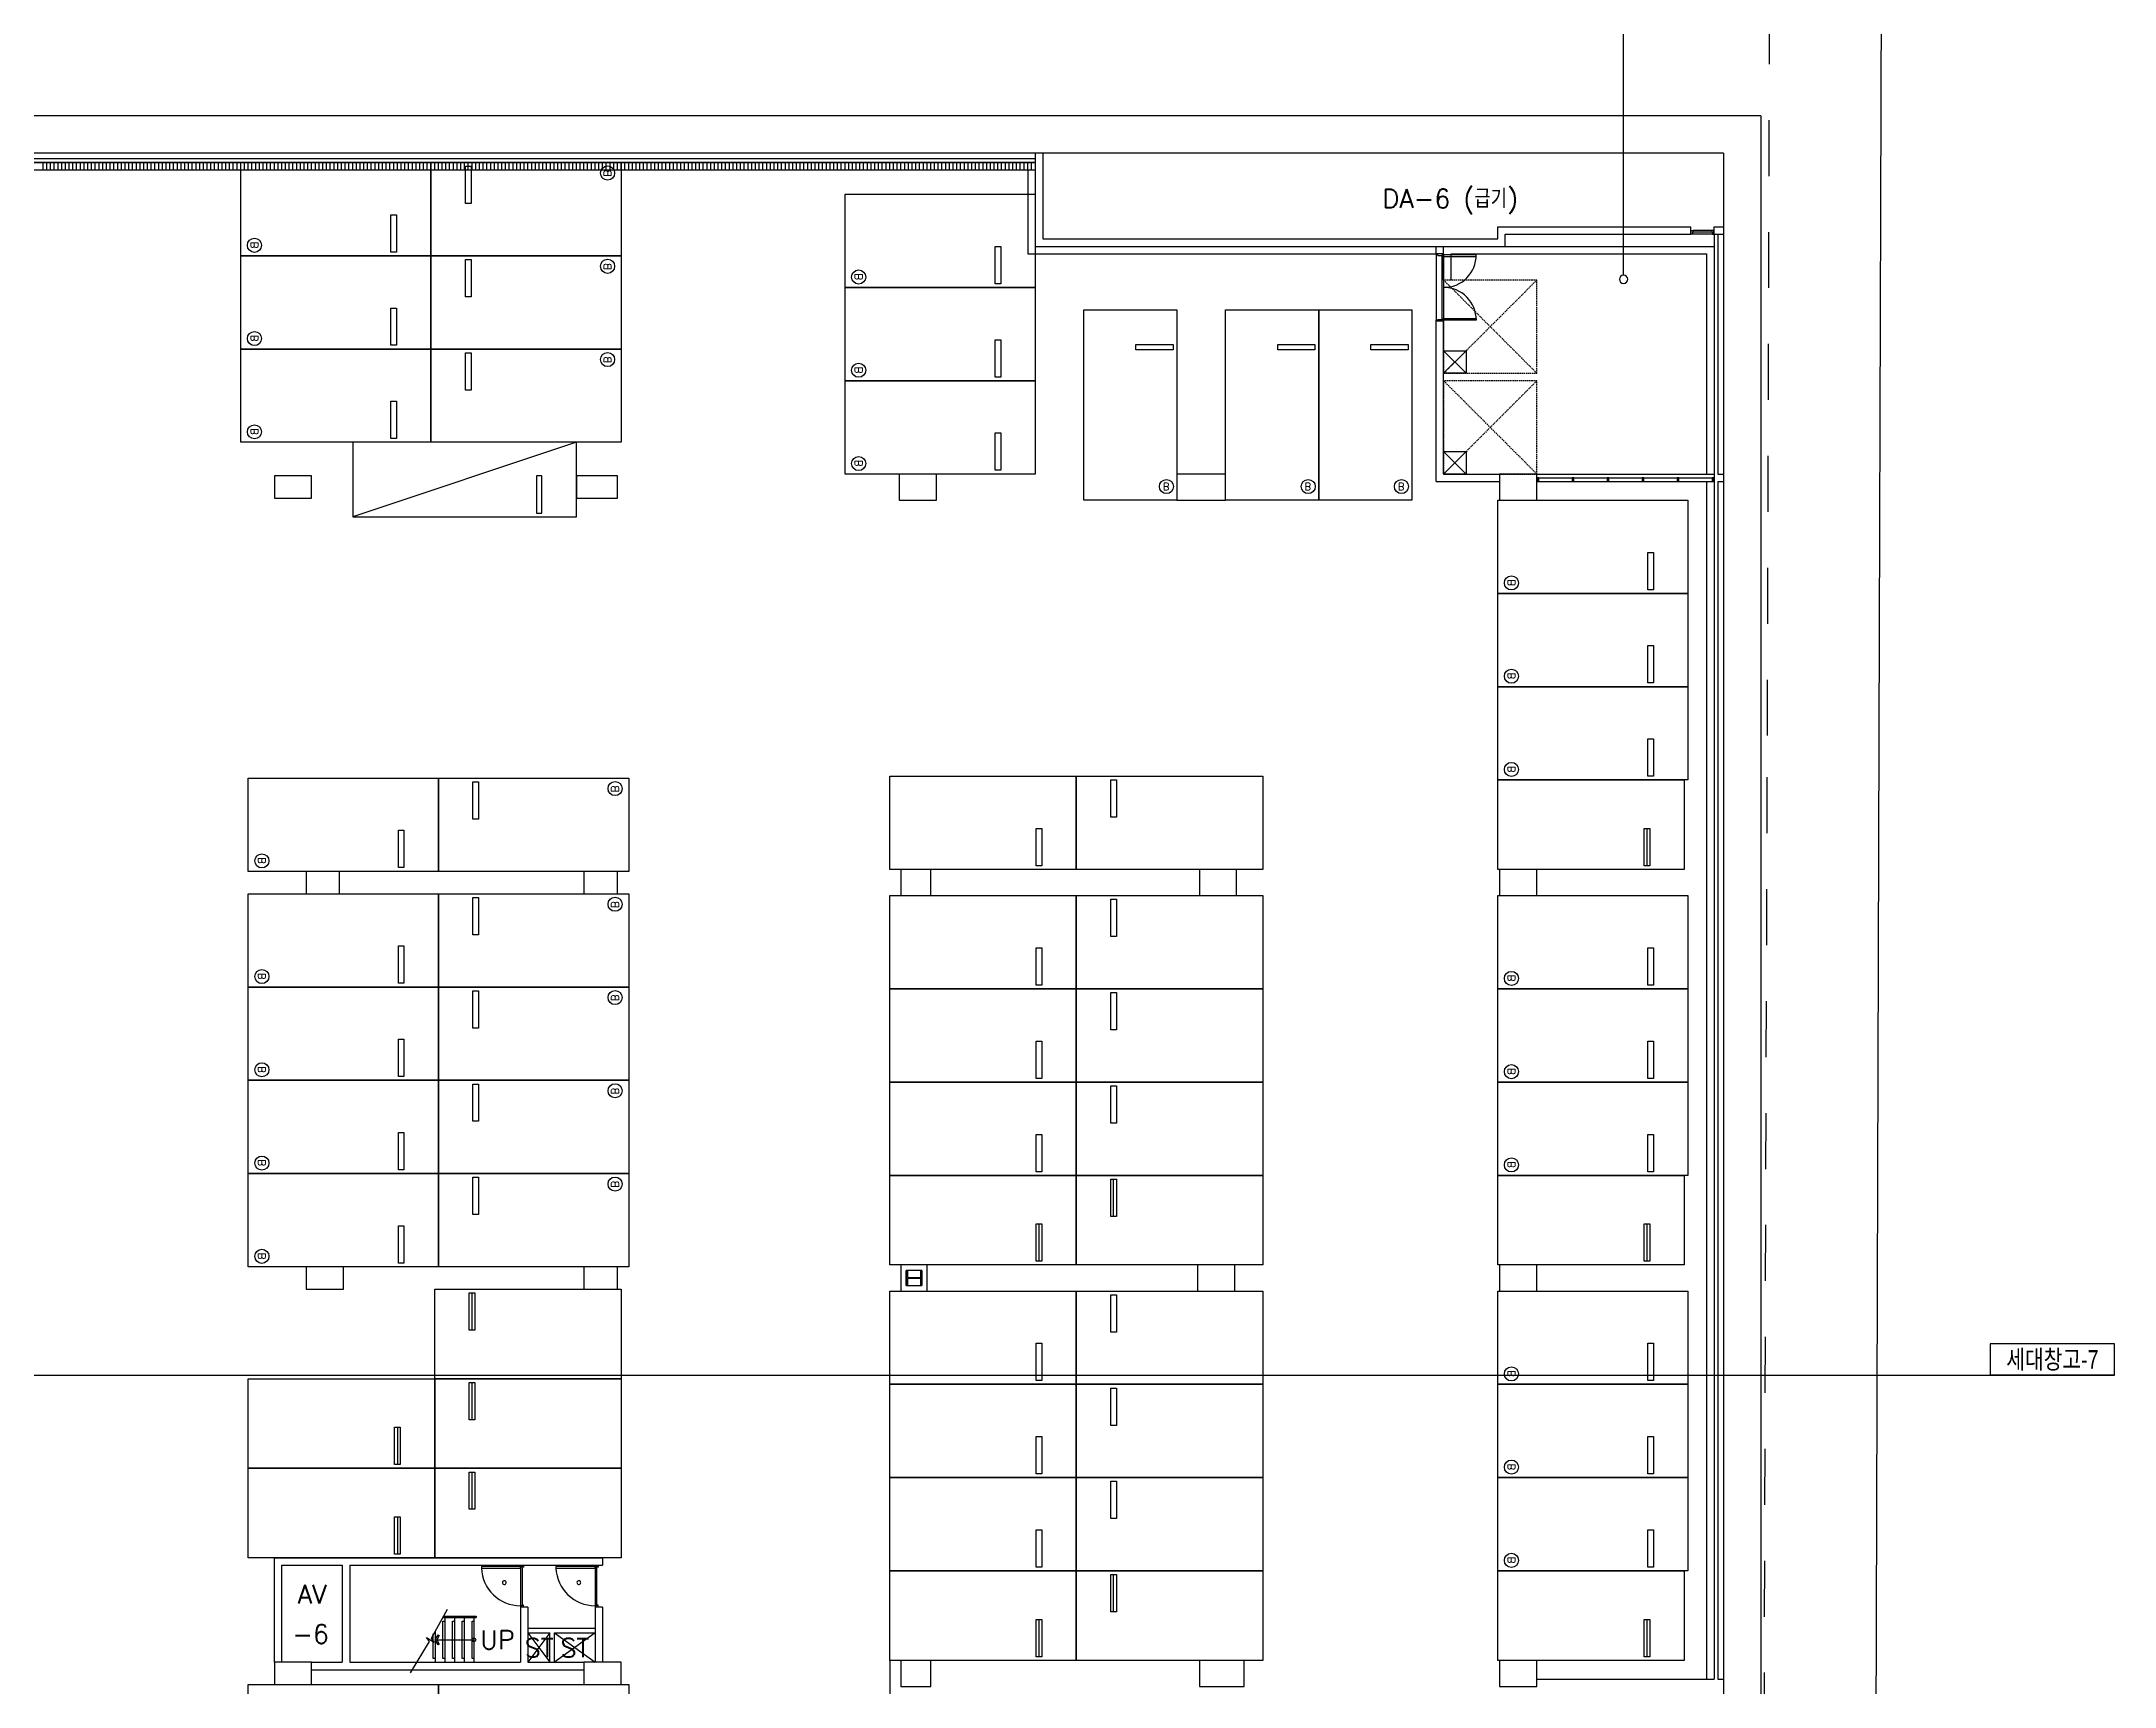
# Model space of a CAD drawing. Header units: millimetres. Extents: x -7614 to 421357, y 87385 to 341757.
# Drawn here: x 365776 to 421357, y 212777 to 256871 of the extents above; entities that cross this region are included whole.
import ezdxf
from ezdxf.enums import TextEntityAlignment as Align

# ---------------------------------------------------------------- set-up
doc = ezdxf.new("R2010")
doc.units = ezdxf.units.MM
doc.header["$LTSCALE"] = 600
doc.header["$MEASUREMENT"] = 0
for name, pattern in [('HD', [2.5, 1.5, -1]), ('HIDDEN', [2, 1, -1]), ('HIDDEN2', [0.188, 0.125, -0.063])]:
    doc.linetypes.add(name, pattern=pattern)
for name, color, linetype in [('e-plan', 9, 'CONTINUOUS'), ('e-room-box', 7, 'CONTINUOUS'), ('e-text', 6, 'CONTINUOUS')]:
    doc.layers.add(name, color=color, linetype=linetype)
doc.styles.add('kiahn', font='romans.shx', dxfattribs={"bigfont": 'cadhs.shx'})
doc.styles.add('돋움', font='Dotum.ttf')

msp = doc.modelspace()

# ---------------------------------------------------------------- linework, layer by layer
at = {"layer": 'e-plan', "linetype": 'HIDDEN', "ltscale": 2.5}
for p, q in [((412048, 238264), (412110, 258277)), ((411749, 142649), (412048, 238264))]:
    msp.add_line(p, q, dxfattribs=at)
at = {"layer": 'e-plan'}
for p, q in [((415048, 238255), (415110, 258277)), ((411870, 254877), (345920, 254877)), ((411870, 254877), (411870, 180477)), ((392420, 253627), (337876, 253627)), ((344620, 253627), (392420, 253627)), ((410870, 253877), (344920, 253877)), ((392420, 253727), (345070, 253727)), ((365820, 253427), (365820, 253627)), ((365920, 253427), (365920, 253627)), ((366020, 253427), (366020, 253627)), ((366120, 253427), (366120, 253627)), ((366220, 253427), (366220, 253627)), ((366320, 253427), (366320, 253627)), ((366420, 253427), (366420, 253627)), ((366520, 253427), (366520, 253627)), ((366620, 253427), (366620, 253627)), ((366720, 253427), (366720, 253627)), ((366820, 253427), (366820, 253627)), ((366920, 253427), (366920, 253627)), ((367020, 253427), (367020, 253627)), ((367120, 253427), (367120, 253627)), ((367220, 253427), (367220, 253627)), ((367320, 253427), (367320, 253627)), ((367420, 253427), (367420, 253627)), ((367520, 253427), (367520, 253627)), ((367620, 253427), (367620, 253627)), ((367720, 253427), (367720, 253627)), ((367820, 253427), (367820, 253627)), ((367920, 253427), (367920, 253627)), ((368020, 253427), (368020, 253627)), ((368120, 253427), (368120, 253627)), ((368220, 253427), (368220, 253627)), ((368320, 253427), (368320, 253627)), ((368420, 253427), (368420, 253627)), ((368520, 253427), (368520, 253627)), ((368620, 253427), (368620, 253627)), ((368720, 253427), (368720, 253627)), ((368820, 253427), (368820, 253627)), ((368920, 253427), (368920, 253627)), ((369020, 253427), (369020, 253627)), ((369120, 253427), (369120, 253627)), ((369220, 253427), (369220, 253627)), ((369320, 253427), (369320, 253627)), ((369420, 253427), (369420, 253627)), ((369520, 253427), (369520, 253627)), ((369620, 253427), (369620, 253627)), ((369720, 253427), (369720, 253627)), ((369820, 253427), (369820, 253627)), ((369920, 253427), (369920, 253627)), ((370020, 253427), (370020, 253627)), ((370120, 253427), (370120, 253627)), ((370220, 253427), (370220, 253627)), ((370320, 253427), (370320, 253627)), ((370420, 253427), (370420, 253627)), ((370520, 253427), (370520, 253627)), ((370620, 253427), (370620, 253627)), ((370720, 253427), (370720, 253627)), ((370820, 253427), (370820, 253627)), ((370920, 253427), (370920, 253627)), ((371020, 253427), (371020, 253627)), ((371120, 253427), (371120, 253627)), ((371120, 251127), (371120, 253627)), ((371120, 253627), (376220, 253627)), ((371220, 253427), (371220, 253627)), ((371320, 253427), (371320, 253627)), ((371420, 253427), (371420, 253627)), ((371520, 253427), (371520, 253627)), ((371620, 253427), (371620, 253627)), ((371720, 253427), (371720, 253627)), ((371820, 253427), (371820, 253627)), ((371920, 253427), (371920, 253627)), ((372020, 253427), (372020, 253627)), ((372120, 253427), (372120, 253627)), ((372220, 253427), (372220, 253627)), ((372320, 253427), (372320, 253627)), ((372420, 253427), (372420, 253627)), ((372520, 253427), (372520, 253627)), ((372620, 253427), (372620, 253627)), ((372720, 253427), (372720, 253627)), ((372820, 253427), (372820, 253627)), ((372920, 253427), (372920, 253627)), ((373020, 253427), (373020, 253627)), ((373120, 253427), (373120, 253627)), ((373220, 253427), (373220, 253627)), ((373320, 253427), (373320, 253627)), ((373420, 253427), (373420, 253627)), ((373520, 253427), (373520, 253627)), ((373620, 253427), (373620, 253627)), ((373720, 253427), (373720, 253627)), ((373820, 253427), (373820, 253627)), ((373920, 253427), (373920, 253627)), ((374020, 253427), (374020, 253627)), ((374120, 253427), (374120, 253627)), ((374220, 253427), (374220, 253627)), ((374320, 253427), (374320, 253627)), ((374420, 253427), (374420, 253627)), ((374520, 253427), (374520, 253627)), ((374620, 253427), (374620, 253627)), ((374720, 253427), (374720, 253627)), ((374820, 253427), (374820, 253627)), ((374920, 253427), (374920, 253627)), ((375020, 253427), (375020, 253627)), ((375120, 253427), (375120, 253627)), ((375220, 253427), (375220, 253627)), ((375320, 253427), (375320, 253627)), ((375420, 253427), (375420, 253627)), ((375520, 253427), (375520, 253627)), ((375620, 253427), (375620, 253627)), ((375720, 253427), (375720, 253627)), ((375820, 253427), (375820, 253627)), ((375920, 253427), (375920, 253627)), ((376020, 253427), (376020, 253627)), ((376120, 253427), (376120, 253627)), ((376220, 253427), (376220, 253627)), ((376220, 253627), (376220, 251127)), ((376220, 251127), (376220, 253627)), ((376220, 253627), (381320, 253627)), ((376320, 253427), (376320, 253627)), ((376420, 253427), (376420, 253627)), ((376520, 253427), (376520, 253627)), ((376620, 253427), (376620, 253627)), ((376720, 253427), (376720, 253627)), ((376820, 253427), (376820, 253627)), ((376920, 253427), (376920, 253627)), ((377020, 253427), (377020, 253627)), ((377120, 253427), (377120, 253627)), ((377145, 253527), (377295, 253527)), ((377145, 252527), (377145, 253527)), ((377220, 253427), (377220, 253627)), ((377295, 253527), (377295, 252527)), ((377320, 253427), (377320, 253627)), ((377420, 253427), (377420, 253627)), ((377520, 253427), (377520, 253627)), ((377620, 253427), (377620, 253627)), ((377720, 253427), (377720, 253627)), ((377820, 253427), (377820, 253627)), ((377920, 253427), (377920, 253627)), ((378020, 253427), (378020, 253627)), ((378120, 253427), (378120, 253627)), ((378220, 253427), (378220, 253627)), ((378320, 253427), (378320, 253627)), ((378420, 253427), (378420, 253627)), ((378520, 253427), (378520, 253627)), ((378620, 253427), (378620, 253627)), ((378720, 253427), (378720, 253627)), ((378820, 253427), (378820, 253627)), ((378920, 253427), (378920, 253627)), ((379020, 253427), (379020, 253627)), ((379120, 253427), (379120, 253627)), ((379220, 253427), (379220, 253627)), ((379320, 253427), (379320, 253627)), ((379420, 253427), (379420, 253627)), ((379520, 253427), (379520, 253627)), ((379620, 253427), (379620, 253627)), ((379720, 253427), (379720, 253627)), ((379820, 253427), (379820, 253627)), ((379920, 253427), (379920, 253627)), ((380020, 253427), (380020, 253627)), ((380120, 253427), (380120, 253627)), ((380220, 253427), (380220, 253627)), ((380320, 253427), (380320, 253627)), ((380420, 253427), (380420, 253627)), ((380520, 253427), (380520, 253627)), ((380620, 253427), (380620, 253627)), ((380720, 253427), (380720, 253627)), ((380820, 253427), (380820, 253627)), ((380920, 253427), (380920, 253627)), ((381020, 253427), (381020, 253627)), ((381120, 253427), (381120, 253627)), ((381220, 253427), (381220, 253627)), ((381320, 253427), (381320, 253627)), ((381320, 253627), (381320, 251127)), ((381420, 253427), (381420, 253627)), ((381520, 253427), (381520, 253627)), ((381620, 253427), (381620, 253627)), ((381720, 253427), (381720, 253627)), ((381820, 253427), (381820, 253627)), ((381920, 253427), (381920, 253627)), ((382020, 253427), (382020, 253627)), ((382120, 253427), (382120, 253627)), ((382220, 253427), (382220, 253627)), ((382320, 253427), (382320, 253627)), ((382420, 253427), (382420, 253627)), ((382520, 253427), (382520, 253627)), ((382620, 253427), (382620, 253627)), ((382720, 253427), (382720, 253627)), ((382820, 253427), (382820, 253627)), ((382920, 253427), (382920, 253627)), ((383020, 253427), (383020, 253627)), ((383120, 253427), (383120, 253627)), ((383220, 253427), (383220, 253627)), ((383320, 253427), (383320, 253627)), ((383420, 253427), (383420, 253627)), ((383520, 253427), (383520, 253627)), ((383620, 253427), (383620, 253627)), ((383720, 253427), (383720, 253627)), ((383820, 253427), (383820, 253627)), ((383920, 253427), (383920, 253627)), ((384020, 253427), (384020, 253627)), ((384120, 253427), (384120, 253627)), ((384220, 253427), (384220, 253627)), ((384320, 253427), (384320, 253627)), ((384420, 253427), (384420, 253627)), ((384520, 253427), (384520, 253627)), ((384620, 253427), (384620, 253627)), ((384720, 253427), (384720, 253627)), ((384820, 253427), (384820, 253627)), ((384920, 253427), (384920, 253627)), ((385020, 253427), (385020, 253627)), ((385120, 253427), (385120, 253627)), ((385220, 253427), (385220, 253627)), ((385320, 253427), (385320, 253627)), ((385420, 253427), (385420, 253627)), ((385520, 253427), (385520, 253627)), ((385620, 253427), (385620, 253627)), ((385720, 253427), (385720, 253627)), ((385820, 253427), (385820, 253627)), ((385920, 253427), (385920, 253627)), ((386020, 253427), (386020, 253627)), ((386120, 253427), (386120, 253627)), ((386220, 253427), (386220, 253627)), ((386320, 253427), (386320, 253627)), ((386420, 253427), (386420, 253627)), ((386520, 253427), (386520, 253627)), ((386620, 253427), (386620, 253627)), ((386720, 253427), (386720, 253627)), ((386820, 253427), (386820, 253627)), ((386920, 253427), (386920, 253627)), ((387020, 253427), (387020, 253627)), ((387120, 253427), (387120, 253627)), ((387220, 253427), (387220, 253627)), ((387320, 253427), (387320, 253627)), ((387420, 253427), (387420, 253627)), ((387520, 253427), (387520, 253627)), ((387620, 253427), (387620, 253627)), ((387720, 253427), (387720, 253627)), ((387820, 253427), (387820, 253627)), ((387920, 253427), (387920, 253627)), ((388020, 253427), (388020, 253627)), ((388120, 253427), (388120, 253627)), ((388220, 253427), (388220, 253627)), ((388320, 253427), (388320, 253627)), ((388420, 253427), (388420, 253627)), ((388520, 253427), (388520, 253627)), ((388620, 253427), (388620, 253627)), ((388720, 253427), (388720, 253627)), ((388820, 253427), (388820, 253627)), ((388920, 253427), (388920, 253627)), ((389020, 253427), (389020, 253627)), ((389120, 253427), (389120, 253627)), ((389220, 253427), (389220, 253627)), ((389320, 253427), (389320, 253627)), ((389420, 253427), (389420, 253627)), ((389520, 253427), (389520, 253627)), ((389620, 253427), (389620, 253627)), ((389720, 253427), (389720, 253627)), ((389820, 253427), (389820, 253627)), ((389920, 253427), (389920, 253627)), ((390020, 253427), (390020, 253627)), ((390120, 253427), (390120, 253627)), ((390220, 253427), (390220, 253627)), ((390320, 253427), (390320, 253627)), ((390420, 253427), (390420, 253627)), ((390520, 253427), (390520, 253627)), ((390620, 253427), (390620, 253627)), ((390720, 253427), (390720, 253627)), ((390820, 253427), (390820, 253627)), ((390920, 253427), (390920, 253627)), ((391020, 253427), (391020, 253627)), ((391120, 253427), (391120, 253627)), ((391220, 253427), (391220, 253627)), ((391320, 253427), (391320, 253627)), ((391420, 253427), (391420, 253627)), ((391520, 253427), (391520, 253627)), ((391620, 253427), (391620, 253627)), ((391720, 253427), (391720, 253627)), ((391820, 253427), (391820, 253627)), ((391920, 253427), (391920, 253627)), ((392020, 253427), (392020, 253627)), ((392120, 253427), (392120, 253627)), ((392220, 253427), (392220, 253627)), ((392320, 253427), (392320, 253627)), ((392420, 253877), (392420, 251377)), ((392420, 253627), (392420, 251377)), ((392620, 253877), (392620, 251577)), ((410870, 253877), (410870, 181477)), ((338024, 253427), (392220, 253427)), ((392220, 253427), (392420, 253427)), ((392220, 253427), (392220, 251177)), ((377295, 252527), (377145, 252527)), ((387320, 250277), (387320, 252777)), ((387320, 252777), (392420, 252777)), ((392420, 252777), (392420, 250277)), ((375145, 251227), (375145, 252227)), ((375145, 252227), (375295, 252227)), ((375295, 252227), (375295, 251227)), ((404820, 251577), (404820, 251907)), ((404820, 251907), (410000, 251907)), ((410000, 251707), (410000, 251907)), ((410010, 251707), (410010, 251807)), ((410010, 251807), (410045, 251807)), ((410045, 251807), (410060, 251807)), ((410560, 251807), (410060, 251807)), ((410060, 251807), (410060, 251757)), ((410575, 251807), (410560, 251807)), ((410560, 251807), (410560, 251757)), ((410610, 251807), (410575, 251807)), ((410610, 251707), (410610, 251807)), ((410620, 251707), (410620, 251907)), ((410620, 251907), (410870, 251907)), ((375295, 251227), (375145, 251227)), ((391345, 250377), (391345, 251377)), ((391345, 251377), (391495, 251377)), ((391495, 251377), (391495, 250377)), ((392420, 251377), (405020, 251377)), ((392420, 251377), (403170, 251377)), ((392620, 251577), (404820, 251577)), ((403170, 251177), (403170, 251377)), ((403370, 251177), (403370, 251377)), ((403370, 251377), (410620, 251377)), ((405020, 251377), (405020, 251707)), ((405020, 251707), (410000, 251707)), ((410045, 251707), (410010, 251707)), ((410060, 251757), (410045, 251757)), ((410045, 251757), (410045, 251707)), ((410575, 251707), (410045, 251707)), ((410560, 251757), (410060, 251757)), ((410560, 251757), (410575, 251757)), ((410575, 251757), (410575, 251707)), ((410575, 251707), (410610, 251707)), ((410620, 251707), (410620, 212977)), ((410620, 251707), (410870, 251707)), ((410620, 251377), (410620, 245277)), ((410720, 251707), (410720, 245277)), ((371120, 248627), (371120, 251127)), ((371120, 251127), (376220, 251127)), ((376220, 251127), (371120, 251127)), ((376220, 251127), (376220, 248627)), ((381320, 251127), (376220, 251127)), ((376220, 248627), (376220, 251127)), ((376220, 251127), (381320, 251127)), ((377145, 251027), (377295, 251027)), ((377145, 250027), (377145, 251027)), ((377295, 251027), (377295, 250027)), ((381320, 251127), (381320, 248627)), ((392220, 251177), (403170, 251177)), ((403370, 251177), (403170, 251177)), ((403170, 251177), (403170, 249377)), ((403170, 251177), (403170, 251152)), ((403370, 251177), (403170, 251177)), ((403170, 251152), (403210, 251152)), ((403210, 251152), (403210, 251132)), ((403210, 251132), (403330, 251132)), ((403330, 251132), (403330, 251152)), ((403330, 251152), (403370, 251152)), ((403330, 249422), (403330, 251132)), ((403370, 250477), (403370, 251177)), ((403370, 251152), (403370, 251177)), ((403370, 251152), (403370, 249402)), ((404245, 251152), (403370, 251152)), ((403370, 251152), (403370, 251112)), ((403370, 251112), (404245, 251112)), ((403570, 250477), (403570, 251177)), ((403570, 251177), (410420, 251177)), ((404245, 251112), (404245, 251152)), ((410420, 251177), (410420, 245277)), ((387320, 247777), (387320, 250277)), ((387320, 250277), (392420, 250277)), ((392420, 250277), (387320, 250277)), ((391495, 250377), (391345, 250377)), ((392420, 250277), (392420, 247777)), ((375145, 248727), (375145, 249727)), ((375145, 249727), (375295, 249727)), ((375295, 249727), (375295, 248727)), ((377295, 250027), (377145, 250027)), ((393720, 249677), (396220, 249677)), ((393720, 244577), (393720, 249677)), ((396220, 249677), (396220, 244577)), ((397520, 249677), (400020, 249677)), ((397520, 244577), (397520, 249677)), ((400020, 249677), (402520, 249677)), ((400020, 244577), (400020, 249677)), ((400020, 249677), (400020, 244577)), ((402520, 249677), (402520, 244577)), ((403170, 249377), (403170, 249402)), ((403170, 249402), (403210, 249402)), ((403170, 245077), (403170, 249377)), ((403370, 249377), (403170, 249377)), ((403370, 249377), (403170, 249377)), ((403210, 249402), (403210, 249422)), ((403210, 249422), (403330, 249422)), ((403330, 249422), (403330, 249402)), ((403330, 249402), (403370, 249402)), ((403370, 249402), (403370, 249442)), ((403370, 249442), (404245, 249442)), ((404245, 249402), (403370, 249402)), ((403370, 249402), (403370, 249377)), ((403370, 245277), (403370, 249377)), ((404245, 249442), (404245, 249402)), ((371120, 246127), (371120, 248627)), ((371120, 248627), (376220, 248627)), ((376220, 248627), (371120, 248627)), ((375295, 248727), (375145, 248727)), ((376220, 248627), (376220, 246127)), ((381320, 248627), (376220, 248627)), ((376220, 246127), (376220, 248627)), ((376220, 248627), (381320, 248627)), ((377145, 248527), (377295, 248527)), ((377145, 247527), (377145, 248527)), ((377295, 248527), (377295, 247527)), ((381320, 248627), (381320, 246127)), ((391345, 247877), (391345, 248877)), ((391345, 248877), (391495, 248877)), ((391495, 248877), (391495, 247877)), ((395120, 248602), (395120, 248752)), ((395120, 248752), (396120, 248752)), ((396120, 248602), (395120, 248602)), ((396120, 248752), (396120, 248602)), ((398920, 248602), (398920, 248752)), ((398920, 248752), (399920, 248752)), ((399920, 248602), (398920, 248602)), ((399920, 248752), (399920, 248602)), ((401420, 248602), (401420, 248752)), ((401420, 248752), (402420, 248752)), ((402420, 248602), (401420, 248602)), ((402420, 248752), (402420, 248602)), ((403970, 247977), (403370, 248577)), ((403970, 248577), (403370, 247977)), ((403370, 247977), (403370, 248577)), ((403370, 248577), (403970, 248577)), ((403970, 248577), (403970, 247977)), ((403970, 247977), (403370, 247977)), ((377295, 247527), (377145, 247527)), ((387320, 245277), (387320, 247777)), ((387320, 247777), (392420, 247777)), ((392420, 247777), (387320, 247777)), ((391495, 247877), (391345, 247877)), ((392420, 247777), (392420, 245277)), ((375145, 246227), (375145, 247227)), ((375145, 247227), (375295, 247227)), ((375295, 247227), (375295, 246227)), ((375295, 246227), (375145, 246227)), ((391345, 245377), (391345, 246377)), ((391345, 246377), (391495, 246377)), ((391495, 246377), (391495, 245377)), ((376220, 246127), (371120, 246127)), ((380120, 246127), (374120, 244127)), ((380120, 246127), (374120, 246127)), ((374120, 246127), (374120, 244127)), ((381320, 246127), (376220, 246127)), ((380120, 244127), (380120, 246127)), ((403970, 245277), (403370, 245877)), ((403970, 245877), (403370, 245277)), ((403370, 245277), (403370, 245877)), ((403370, 245877), (403970, 245877)), ((403970, 245877), (403970, 245277)), ((379195, 245227), (379045, 245227)), ((379045, 245227), (379045, 244227)), ((379195, 244227), (379195, 245227)), ((392420, 245277), (387320, 245277)), ((389770, 245277), (388770, 245277)), ((388770, 245277), (388770, 244577)), ((389770, 244577), (389770, 245277)), ((391495, 245377), (391345, 245377)), ((397520, 245277), (396220, 245277)), ((396220, 245277), (396220, 244577)), ((397520, 244577), (397520, 245277)), ((403370, 245277), (404870, 245277)), ((403970, 245277), (403370, 245277)), ((405870, 245277), (404870, 245277)), ((404870, 245277), (404870, 244577)), ((405870, 245277), (410620, 245277)), ((405870, 244577), (405870, 245277)), ((405920, 245177), (405880, 245177)), ((405880, 245177), (405880, 245077)), ((405900, 245177), (410590, 245177)), ((405920, 245077), (405920, 245177)), ((406858, 245177), (406818, 245177)), ((406818, 245177), (406818, 245077)), ((406858, 245077), (406858, 245177)), ((407796, 245177), (407756, 245177)), ((407756, 245177), (407756, 245077)), ((407796, 245077), (407796, 245177)), ((408734, 245177), (408694, 245177)), ((408694, 245177), (408694, 245077)), ((408734, 245077), (408734, 245177)), ((409672, 245177), (409632, 245177)), ((409632, 245177), (409632, 245077)), ((409672, 245077), (409672, 245177)), ((410610, 245177), (410570, 245177)), ((410570, 245177), (410570, 245077)), ((410610, 245077), (410610, 245177)), ((410720, 245277), (410870, 245277)), ((388770, 244577), (389770, 244577)), ((396220, 244577), (393720, 244577)), ((396220, 244577), (397520, 244577)), ((400020, 244577), (397520, 244577)), ((402520, 244577), (400020, 244577)), ((403170, 245077), (404870, 245077)), ((404820, 242077), (404820, 244577)), ((404820, 244577), (409920, 244577)), ((404870, 244577), (405870, 244577)), ((405870, 245077), (410620, 245077)), ((405880, 245077), (405920, 245077)), ((405900, 245077), (410590, 245077)), ((406818, 245077), (406858, 245077)), ((407756, 245077), (407796, 245077)), ((408694, 245077), (408734, 245077)), ((409632, 245077), (409672, 245077)), ((409920, 244577), (409920, 242077)), ((410420, 245077), (410420, 212977)), ((410570, 245077), (410610, 245077)), ((410720, 245077), (410720, 212977)), ((410720, 245077), (410870, 245077)), ((374120, 244127), (380120, 244127)), ((379045, 244227), (379195, 244227)), ((408845, 242177), (408845, 243177)), ((408845, 243177), (408995, 243177)), ((408995, 243177), (408995, 242177)), ((404820, 239577), (404820, 242077)), ((404820, 242077), (409920, 242077)), ((409920, 242077), (404820, 242077)), ((408995, 242177), (408845, 242177)), ((409920, 242077), (409920, 239577)), ((408845, 239677), (408845, 240677)), ((408845, 240677), (408995, 240677)), ((408995, 240677), (408995, 239677)), ((404820, 237077), (404820, 239577)), ((404820, 239577), (409920, 239577)), ((409920, 239577), (404820, 239577)), ((408995, 239677), (408845, 239677)), ((409920, 239577), (409920, 237077)), ((408845, 237177), (408845, 238177)), ((408845, 238177), (408995, 238177)), ((408995, 238177), (408995, 237177)), ((414749, 142639), (415048, 238255)), ((371320, 234627), (371320, 237127)), ((371320, 237127), (376420, 237127)), ((376420, 234627), (376420, 237127)), ((376420, 237127), (381520, 237127)), ((376420, 237127), (376420, 234627)), ((377345, 237027), (377495, 237027)), ((377345, 236027), (377345, 237027)), ((377495, 237027), (377495, 236027)), ((381520, 237127), (381520, 234627)), ((388520, 234677), (388520, 237177)), ((388520, 237177), (393520, 237177)), ((393520, 237177), (393520, 234677)), ((393520, 234677), (393520, 237177)), ((393520, 237177), (398520, 237177)), ((394445, 237077), (394595, 237077)), ((394445, 236077), (394445, 237077)), ((394595, 237077), (394595, 236077)), ((398520, 237177), (398520, 234677)), ((409920, 237077), (404820, 237077)), ((404820, 234677), (404820, 237077)), ((404820, 237077), (409820, 237077)), ((408995, 237177), (408845, 237177)), ((409820, 237077), (409820, 234677)), ((375345, 234727), (375345, 235727)), ((375345, 235727), (375495, 235727)), ((375495, 235727), (375495, 234727)), ((377495, 236027), (377345, 236027)), ((392445, 234777), (392445, 235777)), ((392445, 235777), (392595, 235777)), ((392595, 235777), (392595, 234777)), ((394595, 236077), (394445, 236077)), ((408745, 234777), (408745, 235777)), ((408745, 235777), (408895, 235777)), ((408820, 235777), (408820, 234777)), ((408895, 235777), (408895, 234777)), ((376420, 234627), (371320, 234627)), ((375495, 234727), (375345, 234727)), ((381520, 234627), (376420, 234627)), ((393520, 234677), (388520, 234677)), ((389620, 234677), (388820, 234677)), ((388820, 234677), (388820, 233977)), ((389620, 233977), (389620, 234677)), ((392595, 234777), (392445, 234777)), ((398520, 234677), (393520, 234677)), ((397820, 234677), (396820, 234677)), ((396820, 234677), (396820, 233977)), ((397820, 233977), (397820, 234677)), ((409820, 234677), (404820, 234677)), ((405870, 234677), (404870, 234677)), ((404870, 234677), (404870, 233977)), ((405870, 233977), (405870, 234677)), ((408895, 234777), (408745, 234777)), ((371320, 231527), (371320, 234027)), ((371320, 234027), (376420, 234027)), ((376420, 231527), (376420, 234027)), ((376420, 234027), (381520, 234027)), ((376420, 234027), (376420, 231527)), ((381520, 234027), (381520, 231527)), ((377345, 233927), (377495, 233927)), ((377345, 232927), (377345, 233927)), ((377495, 233927), (377495, 232927)), ((388520, 231477), (388520, 233977)), ((388520, 233977), (393520, 233977)), ((388820, 233977), (389620, 233977)), ((393520, 233977), (393520, 231477)), ((393520, 231477), (393520, 233977)), ((393520, 233977), (398520, 233977)), ((394445, 233877), (394595, 233877)), ((394445, 232877), (394445, 233877)), ((394595, 233877), (394595, 232877)), ((396820, 233977), (397820, 233977)), ((398520, 233977), (398520, 231477)), ((404820, 231477), (404820, 233977)), ((404820, 233977), (409920, 233977)), ((404870, 233977), (405870, 233977)), ((409920, 233977), (409920, 231477)), ((377495, 232927), (377345, 232927)), ((375345, 231627), (375345, 232627)), ((375345, 232627), (375495, 232627)), ((375495, 232627), (375495, 231627)), ((392445, 231577), (392445, 232577)), ((392445, 232577), (392595, 232577)), ((392595, 232577), (392595, 231577)), ((394595, 232877), (394445, 232877)), ((408845, 231577), (408845, 232577)), ((408845, 232577), (408995, 232577)), ((408995, 232577), (408995, 231577)), ((371320, 229027), (371320, 231527)), ((371320, 231527), (376420, 231527)), ((376420, 231527), (371320, 231527)), ((375495, 231627), (375345, 231627)), ((381520, 231527), (376420, 231527)), ((376420, 229027), (376420, 231527)), ((376420, 231527), (381520, 231527)), ((376420, 231527), (376420, 229027)), ((377345, 231427), (377495, 231427)), ((377345, 230427), (377345, 231427)), ((377495, 231427), (377495, 230427)), ((381520, 231527), (381520, 229027)), ((388520, 228977), (388520, 231477)), ((388520, 231477), (393520, 231477)), ((393520, 231477), (388520, 231477)), ((392595, 231577), (392445, 231577)), ((393520, 231477), (393520, 228977)), ((398520, 231477), (393520, 231477)), ((393520, 228977), (393520, 231477)), ((393520, 231477), (398520, 231477)), ((394445, 231377), (394595, 231377)), ((394445, 230377), (394445, 231377)), ((394595, 231377), (394595, 230377)), ((398520, 231477), (398520, 228977)), ((404820, 228977), (404820, 231477)), ((404820, 231477), (409920, 231477)), ((409920, 231477), (404820, 231477)), ((408995, 231577), (408845, 231577)), ((409920, 231477), (409920, 228977)), ((375345, 229127), (375345, 230127)), ((375345, 230127), (375495, 230127)), ((375495, 230127), (375495, 229127)), ((377495, 230427), (377345, 230427)), ((394595, 230377), (394445, 230377)), ((392445, 229077), (392445, 230077)), ((392445, 230077), (392595, 230077)), ((392595, 230077), (392595, 229077)), ((408845, 229077), (408845, 230077)), ((408845, 230077), (408995, 230077)), ((408995, 230077), (408995, 229077)), ((376420, 229027), (371320, 229027)), ((371320, 226527), (371320, 229027)), ((371320, 229027), (376420, 229027)), ((375495, 229127), (375345, 229127)), ((381520, 229027), (376420, 229027)), ((376420, 226527), (376420, 229027)), ((376420, 229027), (381520, 229027)), ((376420, 229027), (376420, 226527)), ((381520, 229027), (381520, 226527)), ((392595, 229077), (392445, 229077)), ((408995, 229077), (408845, 229077)), ((377345, 228927), (377495, 228927)), ((377345, 227927), (377345, 228927)), ((377495, 228927), (377495, 227927)), ((388520, 226477), (388520, 228977)), ((388520, 228977), (393520, 228977)), ((393520, 228977), (388520, 228977)), ((393520, 228977), (393520, 226477)), ((398520, 228977), (393520, 228977)), ((393520, 226477), (393520, 228977)), ((393520, 228977), (398520, 228977)), ((394445, 228877), (394595, 228877)), ((394445, 227877), (394445, 228877)), ((394595, 228877), (394595, 227877)), ((398520, 228977), (398520, 226477)), ((409920, 228977), (404820, 228977)), ((404820, 226477), (404820, 228977)), ((404820, 228977), (409920, 228977)), ((409920, 228977), (409920, 226477)), ((377495, 227927), (377345, 227927)), ((375345, 226627), (375345, 227627)), ((375345, 227627), (375495, 227627)), ((375495, 227627), (375495, 226627)), ((392445, 226577), (392445, 227577)), ((392445, 227577), (392595, 227577)), ((392595, 227577), (392595, 226577)), ((394595, 227877), (394445, 227877)), ((408845, 226577), (408845, 227577)), ((408845, 227577), (408995, 227577)), ((408995, 227577), (408995, 226577)), ((376420, 226527), (371320, 226527)), ((371320, 224027), (371320, 226527)), ((371320, 226527), (376420, 226527)), ((375495, 226627), (375345, 226627)), ((381520, 226527), (376420, 226527)), ((376420, 224027), (376420, 226527)), ((376420, 226527), (381520, 226527)), ((376420, 226527), (376420, 224027)), ((377345, 226427), (377495, 226427)), ((377345, 225427), (377345, 226427)), ((377495, 226427), (377495, 225427)), ((381520, 226527), (381520, 224027)), ((393520, 226477), (388520, 226477)), ((388520, 224077), (388520, 226477)), ((388520, 226477), (393520, 226477)), ((392595, 226577), (392445, 226577)), ((393520, 224077), (393520, 226477)), ((393520, 226477), (398520, 226477)), ((393520, 226477), (393520, 224077)), ((398520, 226477), (393520, 226477)), ((394445, 226377), (394595, 226377)), ((394445, 225377), (394445, 226377)), ((394520, 225377), (394520, 226377)), ((394595, 226377), (394595, 225377)), ((398520, 226477), (398520, 224077)), ((409920, 226477), (404820, 226477)), ((404820, 224077), (404820, 226477)), ((404820, 226477), (409820, 226477)), ((408995, 226577), (408845, 226577)), ((409820, 226477), (409820, 224077)), ((375345, 224127), (375345, 225127)), ((375345, 225127), (375495, 225127)), ((375495, 225127), (375495, 224127)), ((377495, 225427), (377345, 225427)), ((392445, 224177), (392445, 225177)), ((392445, 225177), (392595, 225177)), ((392520, 225177), (392520, 224177)), ((392595, 225177), (392595, 224177)), ((394595, 225377), (394445, 225377)), ((408745, 224177), (408745, 225177)), ((408745, 225177), (408895, 225177)), ((408820, 225177), (408820, 224177)), ((408895, 225177), (408895, 224177)), ((376420, 224027), (371320, 224027)), ((375495, 224127), (375345, 224127)), ((381520, 224027), (376420, 224027)), ((393520, 224077), (388520, 224077)), ((388820, 224077), (388820, 223377)), ((389520, 224077), (388820, 224077)), ((389520, 223377), (389520, 224077)), ((392595, 224177), (392445, 224177)), ((398520, 224077), (393520, 224077)), ((397770, 224077), (396770, 224077)), ((396770, 224077), (396770, 223377)), ((397770, 223377), (397770, 224077)), ((409820, 224077), (404820, 224077)), ((405870, 224077), (404870, 224077)), ((404870, 224077), (404870, 223377)), ((405870, 223377), (405870, 224077)), ((408895, 224177), (408745, 224177)), ((388963, 223728), (388963, 223929)), ((388963, 223929), (388991, 223929)), ((389377, 223929), (388963, 223929)), ((388963, 223929), (388963, 223524)), ((388963, 223524), (388963, 223728)), ((388991, 223524), (388963, 223524)), ((388963, 223524), (389377, 223524)), ((388991, 223929), (388991, 223750)), ((388991, 223704), (388991, 223524)), ((389005, 223736), (389335, 223736)), ((389335, 223718), (389005, 223718)), ((389349, 223750), (389349, 223929)), ((389349, 223929), (389377, 223929)), ((389349, 223524), (389349, 223704)), ((389377, 223524), (389349, 223524)), ((389377, 223929), (389377, 223524)), ((389377, 223524), (389377, 223929)), ((376320, 221027), (376320, 223427)), ((376320, 223427), (381320, 223427)), ((377245, 223327), (377395, 223327)), ((377245, 222327), (377245, 223327)), ((377320, 222327), (377320, 223327)), ((377395, 223327), (377395, 222327)), ((381320, 223427), (381320, 221027)), ((388520, 220877), (388520, 223377)), ((388520, 223377), (393520, 223377)), ((388820, 223377), (389520, 223377)), ((393520, 223377), (393520, 220877)), ((393520, 220877), (393520, 223377)), ((393520, 223377), (398520, 223377)), ((394445, 223277), (394595, 223277)), ((394445, 222277), (394445, 223277)), ((394595, 223277), (394595, 222277)), ((396770, 223377), (397770, 223377)), ((398520, 223377), (398520, 220877)), ((404820, 220877), (404820, 223377)), ((404820, 223377), (409920, 223377)), ((404870, 223377), (405870, 223377)), ((409920, 223377), (409920, 220877)), ((377395, 222327), (377245, 222327)), ((392445, 220977), (392445, 221977)), ((392445, 221977), (392595, 221977)), ((392595, 221977), (392595, 220977)), ((394595, 222277), (394445, 222277)), ((408845, 220977), (408845, 221977)), ((408845, 221977), (408995, 221977)), ((408995, 221977), (408995, 220977)), ((371320, 218627), (371320, 221027)), ((371320, 221027), (376320, 221027)), ((376320, 221027), (376320, 218627)), ((376320, 218627), (376320, 221027)), ((376320, 221027), (381320, 221027)), ((381320, 221027), (376320, 221027)), ((377245, 220927), (377395, 220927)), ((377245, 219927), (377245, 220927)), ((377320, 219927), (377320, 220927)), ((377395, 220927), (377395, 219927)), ((381320, 221027), (381320, 218627)), ((388520, 218377), (388520, 220877)), ((388520, 220877), (393520, 220877)), ((393520, 220877), (388520, 220877)), ((392595, 220977), (392445, 220977)), ((393520, 220877), (393520, 218377)), ((398520, 220877), (393520, 220877)), ((393520, 218377), (393520, 220877)), ((393520, 220877), (398520, 220877)), ((394445, 220777), (394595, 220777)), ((394445, 219777), (394445, 220777)), ((394595, 220777), (394595, 219777)), ((398520, 220877), (398520, 218377)), ((404820, 218377), (404820, 220877)), ((404820, 220877), (409920, 220877)), ((409920, 220877), (404820, 220877)), ((408995, 220977), (408845, 220977)), ((409920, 220877), (409920, 218377)), ((375245, 218727), (375245, 219727)), ((375245, 219727), (375395, 219727)), ((375320, 219727), (375320, 218727)), ((375395, 219727), (375395, 218727)), ((377395, 219927), (377245, 219927)), ((394595, 219777), (394445, 219777)), ((392445, 218477), (392445, 219477)), ((392445, 219477), (392595, 219477)), ((392595, 219477), (392595, 218477)), ((408845, 218477), (408845, 219477)), ((408845, 219477), (408995, 219477)), ((408995, 219477), (408995, 218477)), ((371320, 216227), (371320, 218627)), ((371320, 218627), (376320, 218627)), ((376320, 218627), (371320, 218627)), ((375395, 218727), (375245, 218727)), ((376320, 218627), (376320, 216227)), ((381320, 218627), (376320, 218627)), ((376320, 216227), (376320, 218627)), ((376320, 218627), (381320, 218627)), ((377245, 218527), (377395, 218527)), ((377245, 217527), (377245, 218527)), ((377320, 217527), (377320, 218527)), ((377395, 218527), (377395, 217527)), ((381320, 218627), (381320, 216227)), ((392595, 218477), (392445, 218477)), ((408995, 218477), (408845, 218477)), ((388520, 215877), (388520, 218377)), ((388520, 218377), (393520, 218377)), ((393520, 218377), (388520, 218377)), ((393520, 218377), (393520, 215877)), ((398520, 218377), (393520, 218377)), ((393520, 215877), (393520, 218377)), ((393520, 218377), (398520, 218377)), ((394445, 218277), (394595, 218277)), ((394445, 217277), (394445, 218277)), ((394595, 218277), (394595, 217277)), ((398520, 218377), (398520, 215877)), ((409920, 218377), (404820, 218377)), ((404820, 215877), (404820, 218377)), ((404820, 218377), (409920, 218377)), ((409920, 218377), (409920, 215877)), ((375245, 216327), (375245, 217327)), ((375245, 217327), (375395, 217327)), ((375320, 217327), (375320, 216327)), ((375395, 217327), (375395, 216327)), ((377395, 217527), (377245, 217527)), ((392445, 215977), (392445, 216977)), ((392445, 216977), (392595, 216977)), ((392595, 216977), (392595, 215977)), ((394595, 217277), (394445, 217277)), ((408845, 215977), (408845, 216977)), ((408845, 216977), (408995, 216977)), ((408995, 216977), (408995, 215977)), ((376320, 216227), (371320, 216227)), ((372020, 216227), (380820, 216227)), ((375395, 216327), (375245, 216327)), ((381320, 216227), (376320, 216227)), ((380820, 216227), (380820, 216027)), ((372220, 216027), (373840, 216027)), ((373840, 216027), (373840, 213427)), ((374040, 216027), (374040, 213427)), ((374040, 216027), (380820, 216027)), ((378620, 215992), (377571, 215992)), ((377571, 215992), (377571, 215952)), ((377571, 215952), (378620, 215952)), ((378620, 216017), (378700, 216017)), ((378620, 215992), (378620, 216017)), ((378620, 215992), (378620, 214942)), ((378620, 215952), (378620, 215992)), ((378660, 215992), (378620, 215992)), ((378660, 215972), (378660, 215992)), ((378660, 215972), (378660, 214962)), ((378700, 215972), (378660, 215972)), ((378700, 216017), (378700, 215972)), ((380620, 215992), (379571, 215992)), ((379571, 215992), (379571, 215952)), ((379571, 215952), (380620, 215952)), ((380620, 216017), (380700, 216017)), ((380620, 215992), (380620, 216017)), ((380620, 215992), (380620, 214942)), ((380620, 215952), (380620, 215992)), ((380660, 215992), (380620, 215992)), ((380660, 215972), (380660, 215992)), ((380660, 215972), (380660, 214962)), ((380700, 215972), (380660, 215972)), ((380700, 216017), (380700, 215972)), ((393520, 215877), (388520, 215877)), ((388520, 213477), (388520, 215877)), ((388520, 215877), (393520, 215877)), ((392595, 215977), (392445, 215977)), ((393520, 213477), (393520, 215877)), ((393520, 215877), (398520, 215877)), ((393520, 215877), (393520, 213477)), ((398520, 215877), (393520, 215877)), ((394445, 215777), (394595, 215777)), ((394445, 214777), (394445, 215777)), ((394520, 214777), (394520, 215777)), ((394595, 215777), (394595, 214777)), ((398520, 215877), (398520, 213477)), ((409920, 215877), (404820, 215877)), ((404820, 213477), (404820, 215877)), ((404820, 215877), (409820, 215877)), ((408995, 215977), (408845, 215977)), ((409820, 215877), (409820, 213477)), ((376230, 214070), (376663, 214853)), ((376538, 214627), (377435, 214627)), ((376560, 214667), (377435, 214667)), ((376590, 214627), (376590, 213427)), ((376850, 214627), (376850, 213427)), ((377110, 214627), (377110, 213427)), ((377370, 214627), (377370, 213427)), ((377435, 214667), (377435, 214627)), ((378660, 214942), (378620, 214942)), ((378620, 214942), (378620, 214917)), ((378620, 214917), (378700, 214917)), ((378620, 214907), (378620, 213427)), ((378820, 214907), (378620, 214907)), ((378700, 214962), (378660, 214962)), ((378660, 214962), (378660, 214942)), ((378700, 214917), (378700, 214962)), ((378820, 214907), (378820, 213427)), ((380660, 214942), (380620, 214942)), ((380620, 214942), (380620, 214917)), ((380620, 214917), (380700, 214917)), ((380620, 214907), (380620, 213427)), ((380820, 214907), (380620, 214907)), ((380700, 214962), (380660, 214962)), ((380660, 214962), (380660, 214942)), ((380700, 214917), (380700, 214962)), ((380820, 214907), (380820, 213427)), ((392445, 213577), (392445, 214577)), ((392445, 214577), (392595, 214577)), ((392520, 214577), (392520, 213577)), ((392595, 214577), (392595, 213577)), ((394595, 214777), (394445, 214777)), ((408745, 213577), (408745, 214577)), ((408745, 214577), (408895, 214577)), ((408820, 214577), (408820, 213577)), ((408895, 214577), (408895, 213577)), ((376180, 213983), (376097, 214089)), ((376097, 214089), (376304, 213964)), ((376304, 213964), (376230, 214070)), ((376280, 213527), (376280, 214161)), ((376330, 214251), (376330, 213427)), ((376330, 214027), (376408, 214166)), ((376408, 213891), (376330, 214027)), ((376330, 214027), (377370, 214027)), ((376441, 214143), (376375, 214027)), ((376375, 214027), (376441, 213911)), ((376408, 214166), (376441, 214143)), ((376540, 213527), (376540, 214527)), ((376540, 214527), (376590, 214527)), ((376800, 213527), (376800, 214527)), ((376800, 214527), (376850, 214527)), ((377060, 213527), (377060, 214527)), ((377060, 214527), (377110, 214527)), ((377320, 213527), (377320, 214527)), ((377320, 214527), (377370, 214527)), ((378820, 214337), (380620, 214337)), ((378820, 214217), (379410, 214217)), ((378820, 214217), (379410, 213427)), ((379410, 214217), (378820, 213427)), ((379410, 213427), (379410, 214217)), ((379530, 213427), (379530, 214217)), ((379530, 214217), (380620, 214217)), ((379530, 214217), (380620, 213427)), ((380620, 214217), (379530, 213427)), ((375673, 213142), (376180, 213983)), ((376330, 213527), (376280, 213527)), ((376441, 213911), (376408, 213891)), ((376590, 213527), (376540, 213527)), ((376850, 213527), (376800, 213527)), ((377110, 213527), (377060, 213527)), ((377370, 213527), (377320, 213527)), ((388520, 213477), (388520, 212228)), ((393520, 213477), (388520, 213477)), ((389620, 213477), (388820, 213477)), ((388820, 213477), (388820, 212777)), ((389620, 212777), (389620, 213477)), ((392595, 213577), (392445, 213577)), ((398520, 213477), (393520, 213477)), ((398020, 213477), (396820, 213477)), ((396820, 213477), (396820, 212777)), ((398020, 212777), (398020, 213477)), ((409820, 213477), (404820, 213477)), ((405870, 213477), (404870, 213477)), ((404870, 213477), (404870, 212777)), ((405870, 212777), (405870, 213477)), ((408895, 213577), (408745, 213577)), ((373020, 213427), (373840, 213427)), ((373020, 213227), (380320, 213227)), ((374040, 213427), (378620, 213427)), ((378820, 213427), (380320, 213427)), ((405870, 212977), (410620, 212977)), ((410720, 212977), (410870, 212977)), ((371320, 210327), (371320, 212827)), ((371320, 212827), (376420, 212827)), ((376420, 210327), (376420, 212827)), ((376420, 212827), (381520, 212827)), ((376420, 212827), (376420, 210327)), ((381520, 212827), (381520, 210327)), ((388820, 212777), (389620, 212777)), ((396820, 212777), (398020, 212777)), ((404870, 212777), (405870, 212777))]:
    msp.add_line(p, q, dxfattribs=at)
at = {"layer": 'e-plan', "linetype": 'HIDDEN2', "ltscale": 0.5}
for p, q in [((403370, 250477), (405870, 247977)), ((405870, 250477), (403370, 247977)), ((405870, 250477), (403370, 250477)), ((403370, 250477), (403370, 247977)), ((405870, 247977), (405870, 250477)), ((403370, 247977), (405870, 247977)), ((405870, 247777), (403370, 245277)), ((405870, 245277), (403370, 247777)), ((405870, 247777), (403370, 247777)), ((403370, 247777), (403370, 245277)), ((405870, 245277), (405870, 247777)), ((403370, 245277), (405870, 245277))]:
    msp.add_line(p, q, dxfattribs=at)
at = {"layer": 'e-plan', "ltscale": 0.5}
for p, q in [((373020, 245227), (372020, 245227)), ((372020, 245227), (372020, 244627)), ((373020, 244627), (373020, 245227)), ((381220, 245227), (380120, 245227)), ((380120, 245227), (380120, 244627)), ((381220, 244627), (381220, 245227)), ((372020, 244627), (373020, 244627)), ((380120, 244627), (381220, 244627)), ((373770, 234627), (372870, 234627)), ((372870, 234627), (372870, 234027)), ((373770, 234027), (373770, 234627)), ((381220, 234627), (380320, 234627)), ((380320, 234627), (380320, 234027)), ((381220, 234027), (381220, 234627)), ((372870, 234027), (373770, 234027)), ((380320, 234027), (381220, 234027)), ((373870, 224027), (372870, 224027)), ((372870, 224027), (372870, 223427)), ((373870, 223427), (373870, 224027)), ((381220, 224027), (380320, 224027)), ((380320, 224027), (380320, 223427)), ((381220, 223427), (381220, 224027)), ((372870, 223427), (373870, 223427)), ((380320, 223427), (381220, 223427)), ((372020, 213427), (372020, 216227)), ((372220, 213427), (372220, 216027)), ((373020, 213427), (372020, 213427)), ((372020, 213427), (372020, 212827)), ((373020, 212827), (373020, 213427)), ((381320, 213427), (380320, 213427)), ((380320, 213427), (380320, 212827)), ((381320, 212827), (381320, 213427)), ((372020, 212827), (373020, 212827)), ((380320, 212827), (381320, 212827))]:
    msp.add_line(p, q, dxfattribs=at)
at = {"layer": 'e-plan', "linetype": 'HD'}
msp.add_line((376280, 214161), (376280, 214192), dxfattribs=at)
at = {"layer": 'e-plan'}
for centre, radius in [((380955, 253345), 189), ((371486, 251408), 189), ((380955, 250845), 189), ((387686, 250558), 189), ((371486, 248908), 189), ((380955, 248345), 189), ((387686, 248058), 189), ((371486, 246408), 189), ((387686, 245558), 189), ((395939, 244942), 189), ((399739, 244942), 189), ((402239, 244942), 189), ((405186, 242358), 189), ((405186, 239858), 189), ((405186, 237358), 189), ((381155, 236845), 189), ((371686, 234908), 189), ((381155, 233745), 189), ((371686, 231808), 189), ((405186, 231758), 189), ((381155, 231245), 189), ((371686, 229308), 189), ((405186, 229258), 189), ((381155, 228745), 189), ((371686, 226808), 189), ((405186, 226758), 189), ((381155, 226245), 189), ((371686, 224308), 189), ((405186, 221158), 189), ((405186, 218658), 189), ((405186, 216158), 189), ((377370, 214027), 50)]:
    msp.add_circle(centre, radius, dxfattribs=at)
for centre, radius, start, end in [((403370, 251152), 875, 269.9999, 0), ((403370, 249402), 875, 360, 90.0001), ((389005, 223750), 14, 180, 270), ((389005, 223704), 14, 90, 180), ((389335, 223750), 14, 270, 0), ((389335, 223704), 14, 0, 90), ((378620, 215992), 1050, 182.1937, 270), ((380620, 215992), 1050, 182.1937, 270), ((378184, 215563), 50, 60, 240), ((378184, 215563), 50, 240, 60), ((380184, 215563), 50, 60, 240), ((380184, 215563), 50, 240, 60)]:
    msp.add_arc(centre, radius, start, end, dxfattribs=at)
msp.add_point((389170, 223727), dxfattribs=at)
at = {"layer": 'e-room-box'}
for p, q in [((408194, 250608), (408194, 262249)), ((421357, 221959), (418023, 221959)), ((418023, 221959), (418023, 221126)), ((421357, 221126), (421357, 221959)), ((352495, 221126), (418023, 221126)), ((421357, 221126), (418023, 221126)), ((418023, 221126), (421357, 221126))]:
    msp.add_line(p, q, dxfattribs=at)
for start, end in [(90, 270), (270, 90)]:
    msp.add_arc((408194, 250496), 112, start, end, dxfattribs=at)

# ---------------------------------------------------------------- texts
at = {"layer": 'e-plan', "style": 'kiahn', "text_generation_flag": 4}
for rotation, p in [(90, (380854, 253246)), (270, (371587, 251507)), (90, (380854, 250746)), (270, (387787, 250657)), (270, (371587, 249007)), (90, (380854, 248246)), (270, (387787, 248157)), (270, (371587, 246507)), (270, (387787, 245657)), (270, (405287, 242457)), (270, (405287, 239957)), (270, (405287, 237457)), (90, (381054, 236746)), (270, (371787, 235007)), (90, (381054, 233646)), (270, (371787, 231907)), (270, (405287, 231857)), (90, (381054, 231146)), (270, (371787, 229407)), (270, (405287, 229357)), (90, (381054, 228646)), (270, (371787, 226907)), (270, (405287, 226857)), (90, (381054, 226146)), (270, (371787, 224407)), (270, (405287, 221257)), (270, (405287, 218757)), (270, (405287, 216257))]:
    msp.add_text('B', height=200, rotation=rotation, dxfattribs=at).set_placement(p)
at = {"layer": 'e-plan', "style": 'kiahn'}
msp.add_text('DA-6 (급기)', height=500, dxfattribs=at).set_placement((405367, 252409), align=Align.RIGHT)
at = {"layer": 'e-plan', "style": 'kiahn', "text_generation_flag": 4}
for p in [(395840, 245043), (399640, 245043), (402140, 245043)]:
    msp.add_text('B', height=200, dxfattribs=at).set_placement(p)
at = {"layer": 'e-plan', "style": 'kiahn'}
for s, p in [('AV', (373033, 215250)), ('-6', (372991, 214183))]:
    msp.add_text(s, height=500, dxfattribs=at).set_placement(p, align=Align.MIDDLE_CENTER)
for s, p in [('UP', (378002, 214031)), ('ST', (379119, 213811)), ('ST', (380079, 213811))]:
    msp.add_text(s, height=500, dxfattribs=at).set_placement(p, align=Align.MIDDLE)
at = {"layer": 'e-text', "style": '돋움', "width": 0.8}
msp.add_text('세대창고-7', height=500, dxfattribs=at).set_placement((419690, 221543), align=Align.MIDDLE_CENTER)

doc.saveas('drawing.dxf')
